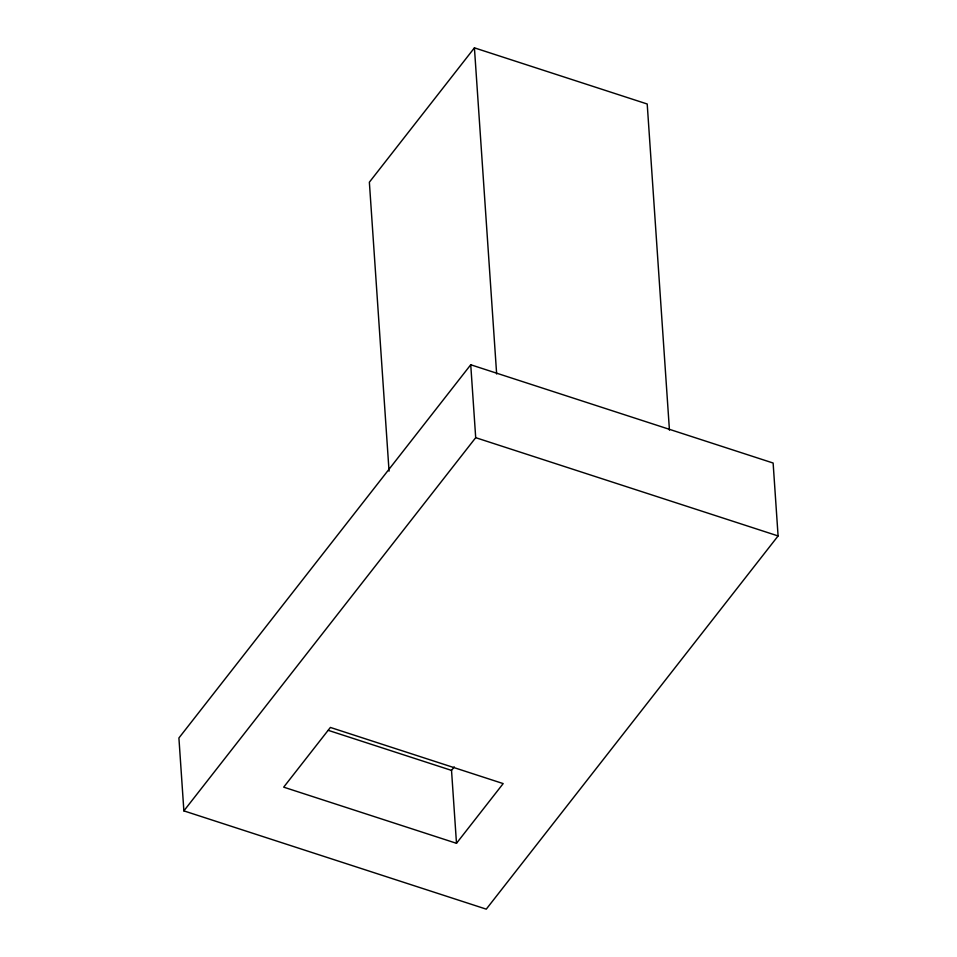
<?xml version="1.0" encoding="UTF-8"?>
<svg xmlns="http://www.w3.org/2000/svg" width="957" height="957" viewBox="0 0 957 957"><rect width="100%" height="100%" fill="white"/><g stroke="black" fill="none" stroke-linecap="round" stroke-linejoin="round"><path stroke-width="1.44" d="M669.445 430.172L647.207 104.002L474.421 47.85L369.366 182.201L389.056 471.131M470.736 364.761L178.911 737.979L183.876 810.878L486.264 909.15L778.089 535.944L773.124 463.032L470.736 364.761L475.701 437.672L183.876 810.878M456.489 843.308L503.179 783.592L330.392 727.44L283.691 787.156L456.489 843.308L451.525 770.397L454.264 766.892M475.701 437.672L778.089 535.944M328.299 730.358L451.525 770.397M474.421 47.85L496.647 374.008"/></g></svg>
